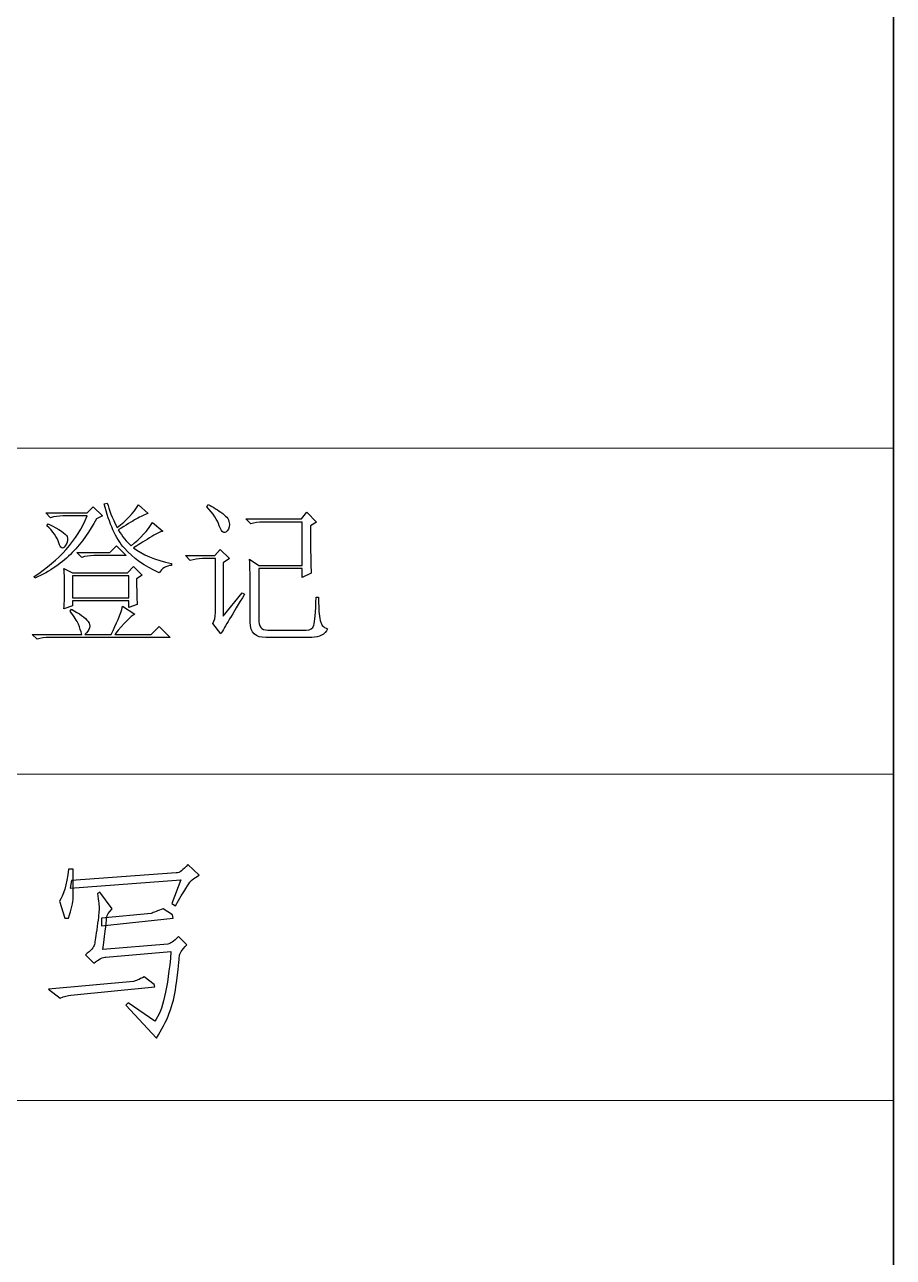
# Model space of a CAD drawing. Header units: millimetres. Extents: x 958 to 3026, y 447 to 1692.
# Drawn here: x 1014.7 to 1070.5, y 764.1 to 843.3 of the extents above; entities that cross this region are included whole.
import ezdxf

# ---------------------------------------------------------------- set-up
doc = ezdxf.new("R2010")
doc.units = ezdxf.units.MM
doc.layers.add('layer 1', color=7, linetype='Continuous')

msp = doc.modelspace()

# ---------------------------------------------------------------- linework, layer by layer
at = {"layer": 'layer 1', "lineweight": 35}
msp.add_open_spline([(1070.528, 1671.519), (1070.528, 1671.519), (1070.528, 468.048), (1070.528, 468.048)], degree=3, dxfattribs=at)
at = {"layer": 'layer 1', "color": 1, "lineweight": 9}
for points in [[(1070.528, 816.09), (1070.528, 816.09), (958.076, 816.09), (958.076, 816.09)], [(1070.528, 816.09), (1070.528, 816.09), (1070.528, 816.09), (1070.528, 816.09)], [(1070.528, 795.123), (1070.528, 795.123), (958.076, 795.123), (958.076, 795.123)], [(1070.528, 795.123), (1070.528, 795.123), (1070.528, 795.123), (1070.528, 795.123)], [(1070.528, 774.157), (1070.528, 774.157), (958.076, 774.157), (958.076, 774.157)], [(1070.528, 774.157), (1070.528, 774.157), (1070.528, 774.157), (1070.528, 774.157)]]:
    msp.add_open_spline(points, degree=3, dxfattribs=at)
at = {"layer": 'layer 1', "color": 1}
for points, knots in [([(1016.024, 811.93), (1016.024, 811.93), (1016.338, 811.615), (1016.338, 811.615), (1016.338, 811.615), (1016.573, 811.694), (1016.836, 811.734), (1017.122, 811.734), (1017.122, 811.734), (1017.122, 811.734), (1018.692, 811.734), (1018.692, 811.734), (1018.692, 811.734), (1018.038, 810.164), (1016.901, 808.87), (1015.278, 807.848), (1015.278, 807.848), (1015.278, 807.848), (1015.317, 807.731), (1015.317, 807.731), (1015.317, 807.731), (1016.311, 808.176), (1017.117, 808.725), (1017.731, 809.378), (1017.731, 809.378), (1018.346, 810.033), (1018.863, 810.753), (1019.282, 811.537), (1019.282, 811.537), (1019.282, 811.537), (1019.674, 811.734), (1019.674, 811.734), (1019.674, 811.734), (1019.674, 811.734), (1019.084, 812.322), (1019.084, 812.322), (1019.084, 812.322), (1019.084, 812.322), (1018.692, 811.93), (1018.692, 811.93), (1018.692, 811.93), (1018.692, 811.93), (1016.024, 811.93), (1016.024, 811.93)], [0, 0, 0, 0, 0.090909, 0.090909, 0.090909, 0.090909, 0.181818, 0.181818, 0.181818, 0.181818, 0.272727, 0.272727, 0.272727, 0.272727, 0.363636, 0.363636, 0.363636, 0.363636, 0.454545, 0.454545, 0.454545, 0.454545, 0.545455, 0.545455, 0.545455, 0.545455, 0.636364, 0.636364, 0.636364, 0.636364, 0.727273, 0.727273, 0.727273, 0.727273, 0.818182, 0.818182, 0.818182, 0.818182, 0.909091, 0.909091, 0.909091, 0.909091, 1, 1, 1, 1]), ([(1019.987, 812.558), (1019.987, 812.558), (1019.791, 812.518), (1019.791, 812.518), (1019.791, 812.518), (1020.105, 811.237), (1020.537, 810.281), (1021.087, 809.653), (1021.087, 809.653), (1021.636, 809.025), (1022.381, 808.503), (1023.324, 808.084), (1023.324, 808.084), (1023.506, 808.372), (1023.767, 808.528), (1024.107, 808.555), (1024.107, 808.555), (1024.107, 808.555), (1024.107, 808.672), (1024.107, 808.672), (1024.107, 808.672), (1023.036, 808.908), (1022.224, 809.248), (1021.674, 809.693), (1021.674, 809.693), (1021.936, 809.851), (1022.277, 810.06), (1022.696, 810.321), (1022.696, 810.321), (1023.114, 810.582), (1023.401, 810.726), (1023.558, 810.753), (1023.558, 810.753), (1023.558, 810.753), (1022.892, 811.302), (1022.892, 811.302), (1022.892, 811.302), (1022.577, 810.805), (1022.12, 810.308), (1021.517, 809.81), (1021.517, 809.81), (1021.231, 810.072), (1020.956, 810.411), (1020.693, 810.83), (1020.693, 810.83), (1021.19, 811.145), (1021.577, 811.381), (1021.852, 811.537), (1021.852, 811.537), (1022.126, 811.694), (1022.381, 811.811), (1022.617, 811.89), (1022.617, 811.89), (1022.617, 811.89), (1021.989, 812.439), (1021.989, 812.439), (1021.989, 812.439), (1021.674, 811.943), (1021.217, 811.458), (1020.614, 810.987), (1020.614, 810.987), (1020.301, 811.615), (1020.092, 812.139), (1019.987, 812.558)], [0, 0, 0, 0, 0.0625, 0.0625, 0.0625, 0.0625, 0.125, 0.125, 0.125, 0.125, 0.1875, 0.1875, 0.1875, 0.1875, 0.25, 0.25, 0.25, 0.25, 0.3125, 0.3125, 0.3125, 0.3125, 0.375, 0.375, 0.375, 0.375, 0.4375, 0.4375, 0.4375, 0.4375, 0.5, 0.5, 0.5, 0.5, 0.5625, 0.5625, 0.5625, 0.5625, 0.625, 0.625, 0.625, 0.625, 0.6875, 0.6875, 0.6875, 0.6875, 0.75, 0.75, 0.75, 0.75, 0.8125, 0.8125, 0.8125, 0.8125, 0.875, 0.875, 0.875, 0.875, 0.9375, 0.9375, 0.9375, 0.9375, 1, 1, 1, 1]), ([(1026.384, 812.322), (1026.803, 811.876), (1027.071, 811.471), (1027.188, 811.106), (1027.188, 811.106), (1027.305, 810.74), (1027.444, 810.602), (1027.6, 810.693), (1027.6, 810.693), (1027.757, 810.785), (1027.836, 810.956), (1027.836, 811.203), (1027.836, 811.203), (1027.836, 811.453), (1027.692, 811.681), (1027.404, 811.89), (1027.404, 811.89), (1027.116, 812.099), (1026.803, 812.295), (1026.463, 812.479), (1026.463, 812.479), (1026.463, 812.479), (1026.384, 812.322), (1026.384, 812.322)], [0, 0, 0, 0, 0.166667, 0.166667, 0.166667, 0.166667, 0.333333, 0.333333, 0.333333, 0.333333, 0.5, 0.5, 0.5, 0.5, 0.666667, 0.666667, 0.666667, 0.666667, 0.833333, 0.833333, 0.833333, 0.833333, 1, 1, 1, 1]), ([(1029.17, 804.904), (1029.17, 804.225), (1029.51, 803.898), (1030.19, 803.923), (1030.19, 803.923), (1030.19, 803.923), (1033.134, 803.923), (1033.134, 803.923), (1033.134, 803.923), (1033.631, 803.923), (1033.971, 804.108), (1034.153, 804.474), (1034.153, 804.474), (1033.865, 804.551), (1033.696, 804.774), (1033.644, 805.14), (1033.644, 805.14), (1033.591, 805.507), (1033.566, 805.965), (1033.566, 806.514), (1033.566, 806.514), (1033.566, 806.514), (1033.408, 806.514), (1033.408, 806.514), (1033.408, 806.514), (1033.381, 805.521), (1033.336, 804.918), (1033.271, 804.709), (1033.271, 804.709), (1033.206, 804.499), (1033.042, 804.395), (1032.78, 804.395), (1032.78, 804.395), (1032.78, 804.395), (1030.307, 804.395), (1030.307, 804.395), (1030.307, 804.395), (1029.889, 804.395), (1029.693, 804.63), (1029.72, 805.102), (1029.72, 805.102), (1029.72, 805.102), (1029.72, 808.359), (1029.72, 808.359), (1029.72, 808.359), (1029.72, 808.359), (1032.506, 808.359), (1032.506, 808.359), (1032.506, 808.359), (1032.506, 808.359), (1032.506, 807.769), (1032.506, 807.769), (1032.506, 807.769), (1032.506, 807.769), (1033.095, 808.044), (1033.095, 808.044), (1033.095, 808.044), (1033.068, 808.437), (1033.055, 809.457), (1033.055, 811.106), (1033.055, 811.106), (1033.055, 811.106), (1033.447, 811.341), (1033.447, 811.341), (1033.447, 811.341), (1033.447, 811.341), (1032.819, 811.969), (1032.819, 811.969), (1032.819, 811.969), (1032.819, 811.969), (1032.467, 811.537), (1032.467, 811.537), (1032.467, 811.537), (1032.467, 811.537), (1028.896, 811.537), (1028.896, 811.537), (1028.896, 811.537), (1028.896, 811.537), (1029.209, 811.223), (1029.209, 811.223), (1029.209, 811.223), (1029.445, 811.302), (1029.706, 811.341), (1029.994, 811.341), (1029.994, 811.341), (1029.994, 811.341), (1032.506, 811.341), (1032.506, 811.341), (1032.506, 811.341), (1032.506, 811.341), (1032.506, 808.555), (1032.506, 808.555), (1032.506, 808.555), (1032.506, 808.555), (1029.72, 808.555), (1029.72, 808.555), (1029.72, 808.555), (1029.72, 808.555), (1029.13, 808.947), (1029.13, 808.947), (1029.13, 808.947), (1029.157, 808.476), (1029.17, 808.032), (1029.17, 807.614), (1029.17, 807.614), (1029.17, 807.614), (1029.17, 804.904), (1029.17, 804.904)], [0, 0, 0, 0, 0.037037, 0.037037, 0.037037, 0.037037, 0.074074, 0.074074, 0.074074, 0.074074, 0.111111, 0.111111, 0.111111, 0.111111, 0.148148, 0.148148, 0.148148, 0.148148, 0.185185, 0.185185, 0.185185, 0.185185, 0.222222, 0.222222, 0.222222, 0.222222, 0.259259, 0.259259, 0.259259, 0.259259, 0.296296, 0.296296, 0.296296, 0.296296, 0.333333, 0.333333, 0.333333, 0.333333, 0.37037, 0.37037, 0.37037, 0.37037, 0.407407, 0.407407, 0.407407, 0.407407, 0.444444, 0.444444, 0.444444, 0.444444, 0.481481, 0.481481, 0.481481, 0.481481, 0.518519, 0.518519, 0.518519, 0.518519, 0.555556, 0.555556, 0.555556, 0.555556, 0.592593, 0.592593, 0.592593, 0.592593, 0.62963, 0.62963, 0.62963, 0.62963, 0.666667, 0.666667, 0.666667, 0.666667, 0.703704, 0.703704, 0.703704, 0.703704, 0.740741, 0.740741, 0.740741, 0.740741, 0.777778, 0.777778, 0.777778, 0.777778, 0.814815, 0.814815, 0.814815, 0.814815, 0.851852, 0.851852, 0.851852, 0.851852, 0.888889, 0.888889, 0.888889, 0.888889, 0.925926, 0.925926, 0.925926, 0.925926, 0.962963, 0.962963, 0.962963, 0.962963, 1, 1, 1, 1]), ([(1016.181, 811.223), (1016.181, 811.223), (1016.102, 811.106), (1016.102, 811.106), (1016.102, 811.106), (1016.494, 810.74), (1016.75, 810.373), (1016.867, 810.006), (1016.867, 810.006), (1016.985, 809.641), (1017.122, 809.574), (1017.279, 809.81), (1017.279, 809.81), (1017.436, 810.046), (1017.475, 810.249), (1017.398, 810.418), (1017.398, 810.418), (1017.319, 810.589), (1016.913, 810.857), (1016.181, 811.223)], [0, 0, 0, 0, 0.2, 0.2, 0.2, 0.2, 0.4, 0.4, 0.4, 0.4, 0.6, 0.6, 0.6, 0.6, 0.8, 0.8, 0.8, 0.8, 1, 1, 1, 1]), ([(1018.026, 809.378), (1018.026, 809.378), (1018.339, 809.065), (1018.339, 809.065), (1018.339, 809.065), (1018.575, 809.144), (1018.836, 809.183), (1019.124, 809.183), (1019.124, 809.183), (1019.124, 809.183), (1021.204, 809.183), (1021.204, 809.183), (1021.204, 809.183), (1021.204, 809.183), (1020.576, 809.81), (1020.576, 809.81), (1020.576, 809.81), (1020.576, 809.81), (1020.144, 809.378), (1020.144, 809.378), (1020.144, 809.378), (1020.144, 809.378), (1018.026, 809.378), (1018.026, 809.378)], [0, 0, 0, 0, 0.166667, 0.166667, 0.166667, 0.166667, 0.333333, 0.333333, 0.333333, 0.333333, 0.5, 0.5, 0.5, 0.5, 0.666667, 0.666667, 0.666667, 0.666667, 0.833333, 0.833333, 0.833333, 0.833333, 1, 1, 1, 1]), ([(1026.776, 804.827), (1026.776, 804.827), (1027.287, 804.159), (1027.287, 804.159), (1027.287, 804.159), (1027.521, 804.578), (1028.032, 805.429), (1028.817, 806.711), (1028.817, 806.711), (1028.817, 806.711), (1028.66, 806.788), (1028.66, 806.788), (1028.66, 806.788), (1028.66, 806.788), (1027.444, 805.298), (1027.444, 805.298), (1027.444, 805.298), (1027.444, 805.298), (1027.444, 808.712), (1027.444, 808.712), (1027.444, 808.712), (1027.444, 808.712), (1027.836, 808.987), (1027.836, 808.987), (1027.836, 808.987), (1027.836, 808.987), (1027.247, 809.574), (1027.247, 809.574), (1027.247, 809.574), (1027.247, 809.574), (1026.893, 809.183), (1026.893, 809.183), (1026.893, 809.183), (1026.893, 809.183), (1025.01, 809.183), (1025.01, 809.183), (1025.01, 809.183), (1025.01, 809.183), (1025.324, 808.87), (1025.324, 808.87), (1025.324, 808.87), (1025.561, 808.947), (1025.822, 808.987), (1026.11, 808.987), (1026.11, 808.987), (1026.11, 808.987), (1026.934, 808.987), (1026.934, 808.987), (1026.934, 808.987), (1026.934, 808.987), (1026.934, 805.532), (1026.934, 805.532), (1026.934, 805.532), (1026.934, 805.219), (1026.882, 804.983), (1026.776, 804.827)], [0, 0, 0, 0, 0.071429, 0.071429, 0.071429, 0.071429, 0.142857, 0.142857, 0.142857, 0.142857, 0.214286, 0.214286, 0.214286, 0.214286, 0.285714, 0.285714, 0.285714, 0.285714, 0.357143, 0.357143, 0.357143, 0.357143, 0.428571, 0.428571, 0.428571, 0.428571, 0.5, 0.5, 0.5, 0.5, 0.571429, 0.571429, 0.571429, 0.571429, 0.642857, 0.642857, 0.642857, 0.642857, 0.714286, 0.714286, 0.714286, 0.714286, 0.785714, 0.785714, 0.785714, 0.785714, 0.857143, 0.857143, 0.857143, 0.857143, 0.928571, 0.928571, 0.928571, 0.928571, 1, 1, 1, 1]), ([(1017.2, 805.769), (1017.2, 805.769), (1017.75, 805.965), (1017.75, 805.965), (1017.75, 805.965), (1017.75, 805.965), (1017.75, 806.279), (1017.75, 806.279), (1017.75, 806.279), (1017.75, 806.279), (1021.361, 806.279), (1021.361, 806.279), (1021.361, 806.279), (1021.361, 806.279), (1021.361, 805.847), (1021.361, 805.847), (1021.361, 805.847), (1021.361, 805.847), (1021.911, 806.043), (1021.911, 806.043), (1021.911, 806.043), (1021.884, 806.435), (1021.87, 806.986), (1021.87, 807.691), (1021.87, 807.691), (1021.87, 807.691), (1022.224, 807.927), (1022.224, 807.927), (1022.224, 807.927), (1022.224, 807.927), (1021.674, 808.476), (1021.674, 808.476), (1021.674, 808.476), (1021.674, 808.476), (1021.283, 808.084), (1021.283, 808.084), (1021.283, 808.084), (1021.283, 808.084), (1017.75, 808.084), (1017.75, 808.084), (1017.75, 808.084), (1017.75, 808.084), (1017.2, 808.359), (1017.2, 808.359), (1017.2, 808.359), (1017.227, 807.967), (1017.241, 807.548), (1017.241, 807.103), (1017.241, 807.103), (1017.241, 806.658), (1017.227, 806.214), (1017.2, 805.769)], [0, 0, 0, 0, 0.076923, 0.076923, 0.076923, 0.076923, 0.153846, 0.153846, 0.153846, 0.153846, 0.230769, 0.230769, 0.230769, 0.230769, 0.307692, 0.307692, 0.307692, 0.307692, 0.384615, 0.384615, 0.384615, 0.384615, 0.461538, 0.461538, 0.461538, 0.461538, 0.538462, 0.538462, 0.538462, 0.538462, 0.615385, 0.615385, 0.615385, 0.615385, 0.692308, 0.692308, 0.692308, 0.692308, 0.769231, 0.769231, 0.769231, 0.769231, 0.846154, 0.846154, 0.846154, 0.846154, 0.923077, 0.923077, 0.923077, 0.923077, 1, 1, 1, 1]), ([(1017.75, 807.888), (1017.75, 807.888), (1021.361, 807.888), (1021.361, 807.888), (1021.361, 807.888), (1021.361, 807.888), (1021.361, 806.475), (1021.361, 806.475), (1021.361, 806.475), (1021.361, 806.475), (1017.75, 806.475), (1017.75, 806.475), (1017.75, 806.475), (1017.75, 806.475), (1017.75, 807.888), (1017.75, 807.888)], [0, 0, 0, 0, 0.25, 0.25, 0.25, 0.25, 0.5, 0.5, 0.5, 0.5, 0.75, 0.75, 0.75, 0.75, 1, 1, 1, 1]), ([(1015.161, 804.121), (1015.161, 804.121), (1015.474, 803.806), (1015.474, 803.806), (1015.474, 803.806), (1015.71, 803.885), (1015.972, 803.923), (1016.26, 803.923), (1016.26, 803.923), (1016.26, 803.923), (1024.029, 803.923), (1024.029, 803.923), (1024.029, 803.923), (1024.029, 803.923), (1023.324, 804.63), (1023.324, 804.63), (1023.324, 804.63), (1023.324, 804.63), (1022.813, 804.121), (1022.813, 804.121), (1022.813, 804.121), (1022.813, 804.121), (1020.459, 804.121), (1020.459, 804.121), (1020.459, 804.121), (1021.06, 804.853), (1021.492, 805.285), (1021.753, 805.415), (1021.753, 805.415), (1021.753, 805.415), (1020.968, 805.926), (1020.968, 805.926), (1020.968, 805.926), (1020.837, 805.402), (1020.59, 804.801), (1020.223, 804.121), (1020.223, 804.121), (1020.223, 804.121), (1018.535, 804.121), (1018.535, 804.121), (1018.535, 804.121), (1018.875, 804.409), (1018.947, 804.684), (1018.751, 804.945), (1018.751, 804.945), (1018.555, 805.206), (1018.195, 805.467), (1017.673, 805.73), (1017.673, 805.73), (1017.673, 805.73), (1017.594, 805.611), (1017.594, 805.611), (1017.594, 805.611), (1017.855, 805.271), (1018.031, 804.99), (1018.123, 804.767), (1018.123, 804.767), (1018.215, 804.546), (1018.287, 804.33), (1018.339, 804.121), (1018.339, 804.121), (1018.339, 804.121), (1015.161, 804.121), (1015.161, 804.121)], [0, 0, 0, 0, 0.0625, 0.0625, 0.0625, 0.0625, 0.125, 0.125, 0.125, 0.125, 0.1875, 0.1875, 0.1875, 0.1875, 0.25, 0.25, 0.25, 0.25, 0.3125, 0.3125, 0.3125, 0.3125, 0.375, 0.375, 0.375, 0.375, 0.4375, 0.4375, 0.4375, 0.4375, 0.5, 0.5, 0.5, 0.5, 0.5625, 0.5625, 0.5625, 0.5625, 0.625, 0.625, 0.625, 0.625, 0.6875, 0.6875, 0.6875, 0.6875, 0.75, 0.75, 0.75, 0.75, 0.8125, 0.8125, 0.8125, 0.8125, 0.875, 0.875, 0.875, 0.875, 0.9375, 0.9375, 0.9375, 0.9375, 1, 1, 1, 1]), ([(1024.716, 788.341), (1024.716, 788.341), (1017.59, 787.8), (1017.59, 787.8), (1017.59, 787.8), (1017.59, 787.8), (1017.688, 788.291), (1017.688, 788.291), (1017.688, 788.291), (1017.688, 788.291), (1024.421, 788.783), (1024.421, 788.783), (1024.421, 788.783), (1024.618, 788.783), (1024.863, 788.964), (1025.159, 789.322), (1025.159, 789.322), (1025.159, 789.322), (1025.894, 788.634), (1025.894, 788.634), (1025.894, 788.634), (1025.601, 788.471), (1025.412, 788.341), (1025.331, 788.242), (1025.331, 788.242), (1025.249, 788.144), (1024.928, 787.62), (1024.372, 786.67), (1024.372, 786.67), (1024.372, 786.67), (1024.127, 786.817), (1024.127, 786.817), (1024.127, 786.817), (1024.127, 786.817), (1024.716, 788.341), (1024.716, 788.341)], [0, 0, 0, 0, 0.111111, 0.111111, 0.111111, 0.111111, 0.222222, 0.222222, 0.222222, 0.222222, 0.333333, 0.333333, 0.333333, 0.333333, 0.444444, 0.444444, 0.444444, 0.444444, 0.555556, 0.555556, 0.555556, 0.555556, 0.666667, 0.666667, 0.666667, 0.666667, 0.777778, 0.777778, 0.777778, 0.777778, 0.888889, 0.888889, 0.888889, 0.888889, 1, 1, 1, 1]), ([(1017.246, 785.884), (1017.246, 785.884), (1016.902, 786.963), (1016.902, 786.963), (1016.902, 786.963), (1017.164, 787.324), (1017.361, 788.012), (1017.493, 789.029), (1017.493, 789.029), (1017.493, 789.029), (1017.787, 789.029), (1017.787, 789.029), (1017.787, 789.029), (1017.787, 788.144), (1017.787, 787.538), (1017.787, 787.211), (1017.787, 787.211), (1017.787, 786.882), (1017.688, 786.439), (1017.493, 785.884), (1017.493, 785.884), (1017.493, 785.884), (1017.246, 785.884), (1017.246, 785.884)], [0, 0, 0, 0, 0.166667, 0.166667, 0.166667, 0.166667, 0.333333, 0.333333, 0.333333, 0.333333, 0.5, 0.5, 0.5, 0.5, 0.666667, 0.666667, 0.666667, 0.666667, 0.833333, 0.833333, 0.833333, 0.833333, 1, 1, 1, 1]), ([(1023.045, 779.25), (1023.536, 779.873), (1023.88, 781.363), (1024.077, 783.722), (1024.077, 783.722), (1024.077, 783.722), (1019.9, 783.376), (1019.9, 783.376), (1019.9, 783.376), (1019.703, 783.376), (1019.441, 783.246), (1019.114, 782.984), (1019.114, 782.984), (1019.114, 782.984), (1018.573, 783.525), (1018.573, 783.525), (1018.573, 783.525), (1018.934, 783.787), (1019.131, 784.007), (1019.162, 784.187), (1019.162, 784.187), (1019.196, 784.368), (1019.252, 784.754), (1019.334, 785.343), (1019.334, 785.343), (1019.418, 785.932), (1019.458, 786.309), (1019.458, 786.473), (1019.458, 786.473), (1019.458, 786.636), (1019.424, 786.963), (1019.359, 787.456), (1019.359, 787.456), (1019.359, 787.456), (1019.508, 787.555), (1019.508, 787.555), (1019.508, 787.555), (1019.508, 787.555), (1020.294, 786.473), (1020.294, 786.473), (1020.294, 786.473), (1020.064, 786.244), (1019.948, 786.064), (1019.948, 785.932), (1019.948, 785.932), (1019.948, 785.802), (1019.867, 785.114), (1019.703, 783.869), (1019.703, 783.869), (1019.703, 783.869), (1023.88, 784.213), (1023.88, 784.213), (1023.88, 784.213), (1024.012, 784.213), (1024.24, 784.376), (1024.569, 784.703), (1024.569, 784.703), (1024.569, 784.703), (1025.108, 784.162), (1025.108, 784.162), (1025.108, 784.162), (1024.781, 783.835), (1024.618, 783.59), (1024.618, 783.426), (1024.618, 783.426), (1024.618, 783.263), (1024.544, 782.607), (1024.398, 781.46), (1024.398, 781.46), (1024.249, 780.315), (1023.831, 779.216), (1023.144, 778.168), (1023.144, 778.168), (1023.144, 778.168), (1021.177, 780.281), (1021.177, 780.281), (1021.177, 780.281), (1021.177, 780.281), (1021.326, 780.428), (1021.326, 780.428), (1021.326, 780.428), (1021.326, 780.428), (1023.045, 779.25), (1023.045, 779.25)], [0, 0, 0, 0, 0.047619, 0.047619, 0.047619, 0.047619, 0.095238, 0.095238, 0.095238, 0.095238, 0.142857, 0.142857, 0.142857, 0.142857, 0.190476, 0.190476, 0.190476, 0.190476, 0.238095, 0.238095, 0.238095, 0.238095, 0.285714, 0.285714, 0.285714, 0.285714, 0.333333, 0.333333, 0.333333, 0.333333, 0.380952, 0.380952, 0.380952, 0.380952, 0.428571, 0.428571, 0.428571, 0.428571, 0.47619, 0.47619, 0.47619, 0.47619, 0.52381, 0.52381, 0.52381, 0.52381, 0.571429, 0.571429, 0.571429, 0.571429, 0.619048, 0.619048, 0.619048, 0.619048, 0.666667, 0.666667, 0.666667, 0.666667, 0.714286, 0.714286, 0.714286, 0.714286, 0.761905, 0.761905, 0.761905, 0.761905, 0.809524, 0.809524, 0.809524, 0.809524, 0.857143, 0.857143, 0.857143, 0.857143, 0.904762, 0.904762, 0.904762, 0.904762, 0.952381, 0.952381, 0.952381, 0.952381, 1, 1, 1, 1]), ([(1024.175, 786.081), (1024.175, 786.081), (1024.226, 785.884), (1024.226, 785.884), (1024.226, 785.884), (1024.226, 785.884), (1019.605, 785.391), (1019.605, 785.391), (1019.605, 785.391), (1019.605, 785.391), (1019.605, 785.884), (1019.605, 785.884), (1019.605, 785.884), (1019.605, 785.884), (1022.8, 786.177), (1022.8, 786.177), (1022.8, 786.177), (1022.963, 786.244), (1023.225, 786.343), (1023.586, 786.473), (1023.586, 786.473), (1023.586, 786.473), (1024.175, 786.081), (1024.175, 786.081)], [0, 0, 0, 0, 0.166667, 0.166667, 0.166667, 0.166667, 0.333333, 0.333333, 0.333333, 0.333333, 0.5, 0.5, 0.5, 0.5, 0.666667, 0.666667, 0.666667, 0.666667, 0.833333, 0.833333, 0.833333, 0.833333, 1, 1, 1, 1]), ([(1022.997, 781.609), (1022.997, 781.609), (1023.045, 781.46), (1023.045, 781.46), (1023.045, 781.46), (1023.045, 781.46), (1017.64, 780.921), (1017.64, 780.921), (1017.64, 780.921), (1017.443, 780.921), (1017.214, 780.854), (1016.952, 780.724), (1016.952, 780.724), (1016.952, 780.724), (1016.214, 781.313), (1016.214, 781.313), (1016.214, 781.313), (1016.214, 781.313), (1021.67, 781.804), (1021.67, 781.804), (1021.67, 781.804), (1021.8, 781.837), (1022.03, 781.936), (1022.357, 782.099), (1022.357, 782.099), (1022.357, 782.099), (1022.997, 781.609), (1022.997, 781.609)], [0, 0, 0, 0, 0.142857, 0.142857, 0.142857, 0.142857, 0.285714, 0.285714, 0.285714, 0.285714, 0.428571, 0.428571, 0.428571, 0.428571, 0.571429, 0.571429, 0.571429, 0.571429, 0.714286, 0.714286, 0.714286, 0.714286, 0.857143, 0.857143, 0.857143, 0.857143, 1, 1, 1, 1])]:
    msp.add_open_spline(points, degree=3, knots=knots, dxfattribs=at)

doc.saveas('drawing.dxf')
